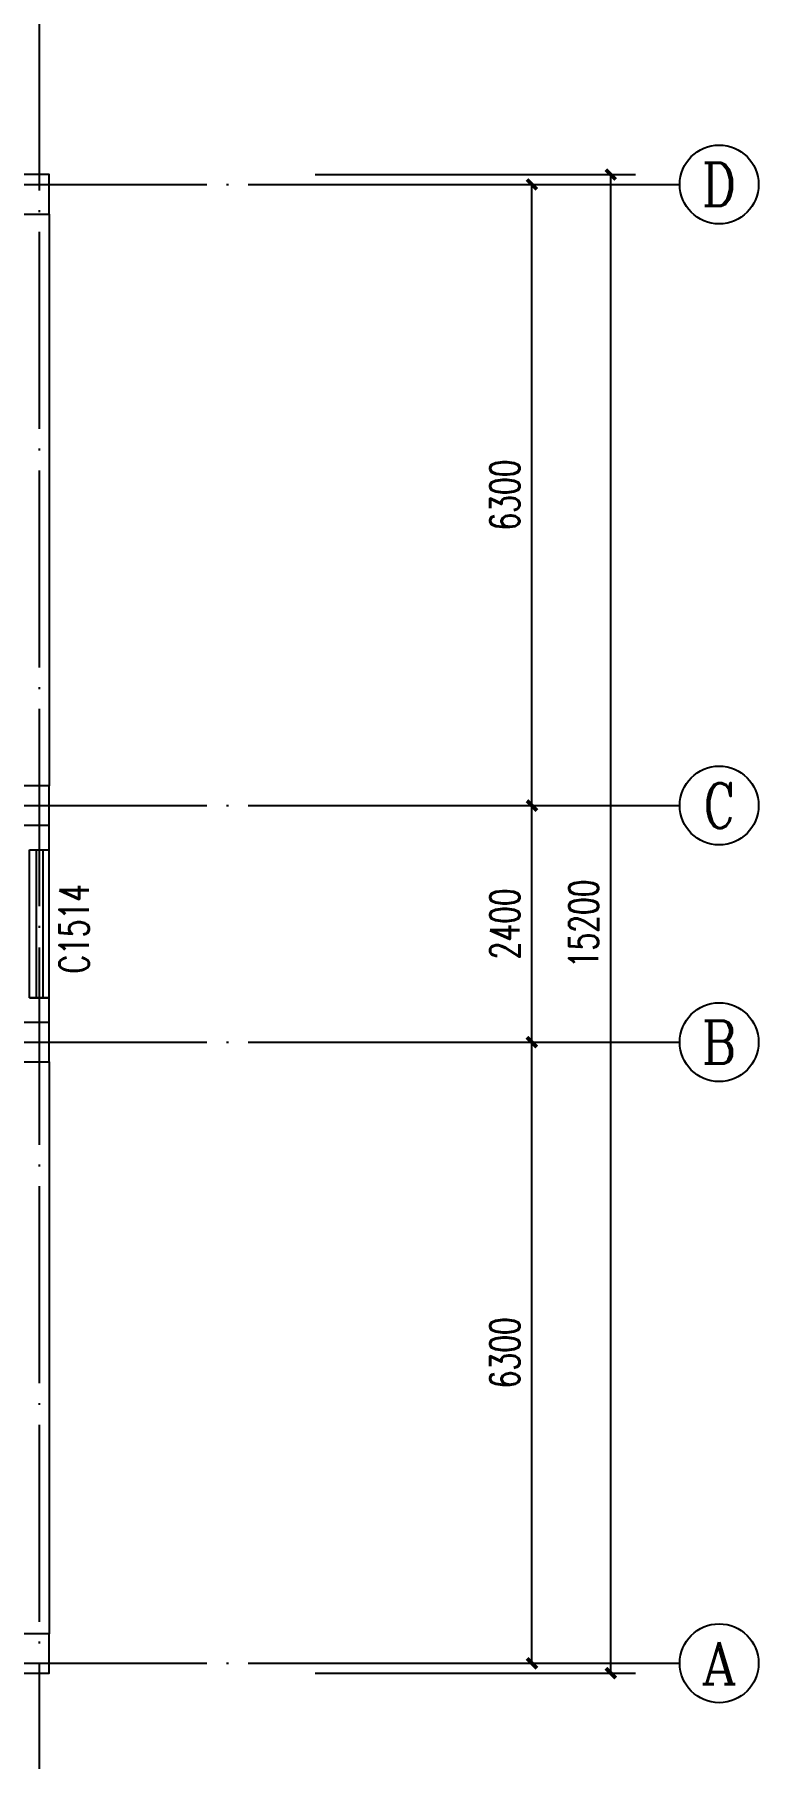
# Model space of a CAD drawing. Extents: x 5188914 to 7068445, y -542675 to 2032183.
# Drawn here: x 5234422 to 5241772, y -528087 to -510600 of the extents above; entities that cross this region are included whole.
import ezdxf
from ezdxf.enums import TextEntityAlignment as Align

# ---------------------------------------------------------------- set-up
doc = ezdxf.new("R2010")
doc.units = 0
doc.header["$LTSCALE"] = 1000
doc.header["$MEASUREMENT"] = 0
doc.linetypes.add('DOTE', pattern=[2.42, 2, -0.2, 0.02, -0.2])
doc.layers.get('0').update_dxf_attribs({"linetype": 'CONTINUOUS'})
doc.layers.get('Defpoints').update_dxf_attribs({"linetype": 'CONTINUOUS'})
for name, color, linetype in [('AXIS', 3, 'CONTINUOUS'), ('AXIS_TEXT', 7, 'CONTINUOUS'), ('COLUMN', 9, 'CONTINUOUS'), ('DOTE', 252, 'CONTINUOUS'), ('WALL', 251, 'CONTINUOUS'), ('WINDOW', 4, 'CONTINUOUS'), ('WINDOW_TEXT', 7, 'CONTINUOUS')]:
    doc.layers.add(name, color=color, linetype=linetype)
doc.styles.add('_TCH_AXIS', font='COMPLEX', dxfattribs={"bigfont": 'GBCBIG'})
doc.styles.add('_TCH_DIM_T3', font='SIMPLEX', dxfattribs={"width": 0.705882, "bigfont": 'GBCBIG'})
doc.styles.add('_TCH_WINDOW', font='SIMPLEX', dxfattribs={"height": 3.5, "bigfont": 'GBCBIG'})
doc.styles.add('COMPLEX', font='COMPLEX')
doc.dimstyles.new('_TCH_ARCH&&100', dxfattribs={"dimtxt": 297.5, "dimasz": 100, "dimexe": 250, "dimexo": 300, "dimgap": 126.25, "dimtad": 1, "dimdec": 0, "dimzin": 0, "dimdsep": 46, "dimtxsty": '_TCH_DIM_T3', "dimblk": 'ARCHTICK', "dimcen": 0.09, "dimclrt": 7, "dimazin": 2, "dimtfac": 1, "dimtdec": 0, "dimtix": 1, "dimtmove": 2, "dimatfit": 3, "dimfxl": 0, "dimtolj": 1, "dimtzin": 0, "dimarcsym": 0})

# ---------------------------------------------------------------- blocks, each defined once
blk = doc.blocks.new('_AXISO')
blk.add_circle((0, 0), 0.5)
at = {"layer": 'AXIS_TEXT', "style": 'COMPLEX', "width": 1.041667}
blk.add_attdef('A', text='', height=0.56, dxfattribs=at).set_placement((-0.25, -0.28), (0.25, -0.28), align=Align.FIT)
blk = doc.blocks.new('_ArchTick')
at = {"color": 0, "linetype": 'ByBlock', "const_width": 0.4}
blk.add_lwpolyline([(-0.5, -0.5), (0.5, 0.5)], dxfattribs=at)
blk = doc.blocks.new('*D194')
at = {"layer": 'AXIS', "color": 0, "lineweight": -2}
for p, q in [((5237272, -520821), (5239722, -520821)), ((5239472, -527121), (5239472, -520821)), ((5237272, -527121), (5239722, -527121))]:
    blk.add_line(p, q, dxfattribs=at)
at = {"layer": 'Defpoints', "color": 0}
for p in [(5236972, -520821), (5239472, -520821), (5236972, -527121)]:
    blk.add_point(p, dxfattribs=at)
at = {"layer": 'AXIS', "color": 0, "lineweight": -2, "xscale": 100, "yscale": 100, "zscale": 100}
for p, rotation in [((5239472, -520821), 90), ((5239472, -527121), 270)]:
    blk.add_blockref('_ArchTick', p, dxfattribs=dict(at, rotation=rotation))
at = {"layer": 'AXIS', "color": 7, "insert": (5239197, -523971), "char_height": 297.5, "attachment_point": 5, "rotation": 90, "style": '_TCH_DIM_T3'}
blk.add_mtext('\\A1;6300', dxfattribs=at)
blk = doc.blocks.new('*D195')
at = {"layer": 'AXIS', "color": 0, "lineweight": -2}
for p, q in [((5237272, -518421), (5239722, -518421)), ((5239472, -520821), (5239472, -518421)), ((5237272, -520821), (5239722, -520821))]:
    blk.add_line(p, q, dxfattribs=at)
at = {"layer": 'Defpoints', "color": 0}
for p in [(5236972, -518421), (5239472, -518421), (5236972, -520821)]:
    blk.add_point(p, dxfattribs=at)
at = {"layer": 'AXIS', "color": 0, "lineweight": -2, "xscale": 100, "yscale": 100, "zscale": 100}
for p, rotation in [((5239472, -518421), 90), ((5239472, -520821), 270)]:
    blk.add_blockref('_ArchTick', p, dxfattribs=dict(at, rotation=rotation))
at = {"layer": 'AXIS', "color": 7, "insert": (5239197, -519621), "char_height": 297.5, "attachment_point": 5, "rotation": 90, "style": '_TCH_DIM_T3'}
blk.add_mtext('\\A1;2400', dxfattribs=at)
blk = doc.blocks.new('*D196')
at = {"layer": 'AXIS', "color": 0, "lineweight": -2}
for p, q in [((5237272, -512121), (5239722, -512121)), ((5239472, -518421), (5239472, -512121)), ((5237272, -518421), (5239722, -518421))]:
    blk.add_line(p, q, dxfattribs=at)
at = {"layer": 'Defpoints', "color": 0}
for p in [(5236972, -512121), (5239472, -512121), (5236972, -518421)]:
    blk.add_point(p, dxfattribs=at)
at = {"layer": 'AXIS', "color": 0, "lineweight": -2, "xscale": 100, "yscale": 100, "zscale": 100}
for p, rotation in [((5239472, -512121), 90), ((5239472, -518421), 270)]:
    blk.add_blockref('_ArchTick', p, dxfattribs=dict(at, rotation=rotation))
at = {"layer": 'AXIS', "color": 7, "insert": (5239197, -515271), "char_height": 297.5, "attachment_point": 5, "rotation": 90, "style": '_TCH_DIM_T3'}
blk.add_mtext('\\A1;6300', dxfattribs=at)
blk = doc.blocks.new('*D197')
at = {"layer": 'AXIS', "color": 0, "lineweight": -2}
for p, q in [((5237272, -512021), (5240522, -512021)), ((5240272, -527221), (5240272, -512021)), ((5237272, -527221), (5240522, -527221))]:
    blk.add_line(p, q, dxfattribs=at)
at = {"layer": 'Defpoints', "color": 0}
for p in [(5236972, -512021), (5240272, -512021), (5236972, -527221)]:
    blk.add_point(p, dxfattribs=at)
at = {"layer": 'AXIS', "color": 0, "lineweight": -2, "xscale": 100, "yscale": 100, "zscale": 100}
for p, rotation in [((5240272, -512021), 90), ((5240272, -527221), 270)]:
    blk.add_blockref('_ArchTick', p, dxfattribs=dict(at, rotation=rotation))
at = {"layer": 'AXIS', "color": 7, "insert": (5239997, -519621), "char_height": 297.5, "attachment_point": 5, "rotation": 90, "style": '_TCH_DIM_T3'}
blk.add_mtext('\\A1;15200', dxfattribs=at)
blk = doc.blocks.new('_FZHK')
blk.add_lwpolyline([(-0.5, -0.5), (0.5, -0.5), (0.5, 0.5), (-0.5, 0.5)], close=True)
blk = doc.blocks.new('$TCHSYS$WIN2D')
for p, q in [((-0.5, 0.5), (0.5, 0.5)), ((-0.5, 0.5), (-0.5, -0.5)), ((0.5, 0.5), (0.5, -0.5)), ((0.5, 0.167), (-0.5, 0.167)), ((0.5, -0.167), (-0.5, -0.167)), ((-0.5, -0.5), (0.5, -0.5))]:
    blk.add_line(p, q)

msp = doc.modelspace()

# ---------------------------------------------------------------- linework, layer by layer
at = {"layer": 'AXIS', "color": 0}
for p, q in [((5236972.1, -512120.8), (5240972.1, -512120.8)), ((5236972.1, -518420.8), (5240972.1, -518420.8)), ((5236972.1, -520820.8), (5240972.1, -520820.8)), ((5236972.1, -527120.8), (5240972.1, -527120.8))]:
    msp.add_line(p, q, dxfattribs=at)
at = {"layer": 'DOTE', "linetype": 'DOTE'}
for p, q in [((5234472.1, -529120.8), (5234472.1, -509620.8)), ((5209972.1, -512120.8), (5236972.1, -512120.8)), ((5209972.1, -518420.8), (5236972.1, -518420.8)), ((5211572.1, -518420.8), (5235372.1, -518420.8)), ((5209972.1, -520820.8), (5236972.1, -520820.8)), ((5211572.1, -520820.8), (5235372.1, -520820.8)), ((5209972.1, -527120.8), (5236972.1, -527120.8))]:
    msp.add_line(p, q, dxfattribs=at)
at = {"layer": 'WALL', "linetype": 'ByBlock'}
for p, q in [((5234572.1, -512420.8), (5234572.1, -518220.8)), ((5234572.1, -518870.8), (5234572.1, -518620.8)), ((5234372.1, -518870.8), (5234572.1, -518870.8)), ((5234572.1, -520370.8), (5234372.1, -520370.8)), ((5234572.1, -520620.8), (5234572.1, -520370.8)), ((5234572.1, -521020.8), (5234572.1, -526820.8))]:
    msp.add_line(p, q, dxfattribs=at)

# ---------------------------------------------------------------- block references
at = {"layer": 'AXIS', "color": 0}
ref = msp.add_blockref('_AXISO', (5241372.1, -512120.8), dxfattribs=dict(at, xscale=800, yscale=800, zscale=800))
ref.add_attrib('A', 'D', dxfattribs={"layer": 'AXIS_TEXT', "color": 0, "height": 435.3, "style": '_TCH_AXIS'}).set_placement((5241195.9, -512338.4), (5241548.3, -512338.4), align=Align.FIT)
ref = msp.add_blockref('_AXISO', (5241372.1, -518420.8), dxfattribs=dict(at, xscale=800, yscale=800, zscale=800))
ref.add_attrib('A', 'C', dxfattribs={"layer": 'AXIS_TEXT', "color": 0, "height": 455.7, "style": '_TCH_AXIS'}).set_placement((5241209.4, -518648.6), (5241534.9, -518648.6), align=Align.FIT)
ref = msp.add_blockref('_AXISO', (5241372.1, -520820.8), dxfattribs=dict(at, xscale=800, yscale=800, zscale=800))
ref.add_attrib('A', 'B', dxfattribs={"layer": 'AXIS_TEXT', "color": 0, "height": 435.3, "style": '_TCH_AXIS'}).set_placement((5241195.9, -521038.4), (5241548.3, -521038.4), align=Align.FIT)
ref = msp.add_blockref('_AXISO', (5241372.1, -527120.8), dxfattribs=dict(at, xscale=800, yscale=800, zscale=800))
ref.add_attrib('A', 'A', dxfattribs={"layer": 'AXIS_TEXT', "color": 0, "height": 425.2, "style": '_TCH_AXIS'}).set_placement((5241189.9, -527333.4), (5241554.3, -527333.4), align=Align.FIT)
at = {"layer": 'COLUMN', "linetype": 'ByBlock', "xscale": 400, "yscale": 400, "zscale": 400}
for p in [(5234372.1, -512220.8), (5234372.1, -518420.8), (5234372.1, -520820.8), (5234372.1, -527020.8)]:
    msp.add_blockref('_FZHK', p, dxfattribs=at)
at = {"layer": 'WINDOW', "linetype": 'ByBlock'}
ref = msp.add_blockref('$TCHSYS$WIN2D', (5234472.1, -519620.8), dxfattribs=dict(at, xscale=-1500, yscale=-199.9999982714653, zscale=-1500, rotation=269.9999998714003))
ref.add_attrib('A', 'C1514', (5234973.6, -520125.3), dxfattribs={"layer": 'WINDOW_TEXT', "linetype": 'ByBlock', "height": 297.5, "rotation": 90, "style": '_TCH_WINDOW', "width": 0.705882})

# ---------------------------------------------------------------- dimensions: what is measured, and where the dimension line sits
at = {"layer": 'AXIS', "color": 0}
for p1, p2, distance, picture, middle in [((5236972.1, -527220.8), (5236972.1, -512020.8), -3300, '*D197', (5239997.1, -519620.8)), ((5236972.1, -518420.8), (5236972.1, -512120.8), -2500, '*D196', (5239197.1, -515270.8)), ((5236972.1, -520820.8), (5236972.1, -518420.8), -2500, '*D195', (5239197.1, -519620.8)), ((5236972.1, -527120.8), (5236972.1, -520820.8), -2500, '*D194', (5239197.1, -523970.8))]:
    dim = msp.add_aligned_dim(p1=p1, p2=p2, distance=distance, dimstyle='_TCH_ARCH&&100', dxfattribs=at)
    dim.commit()
    dim.dimension.update_dxf_attribs({"geometry": picture, "text_midpoint": middle})

doc.saveas('drawing.dxf')
